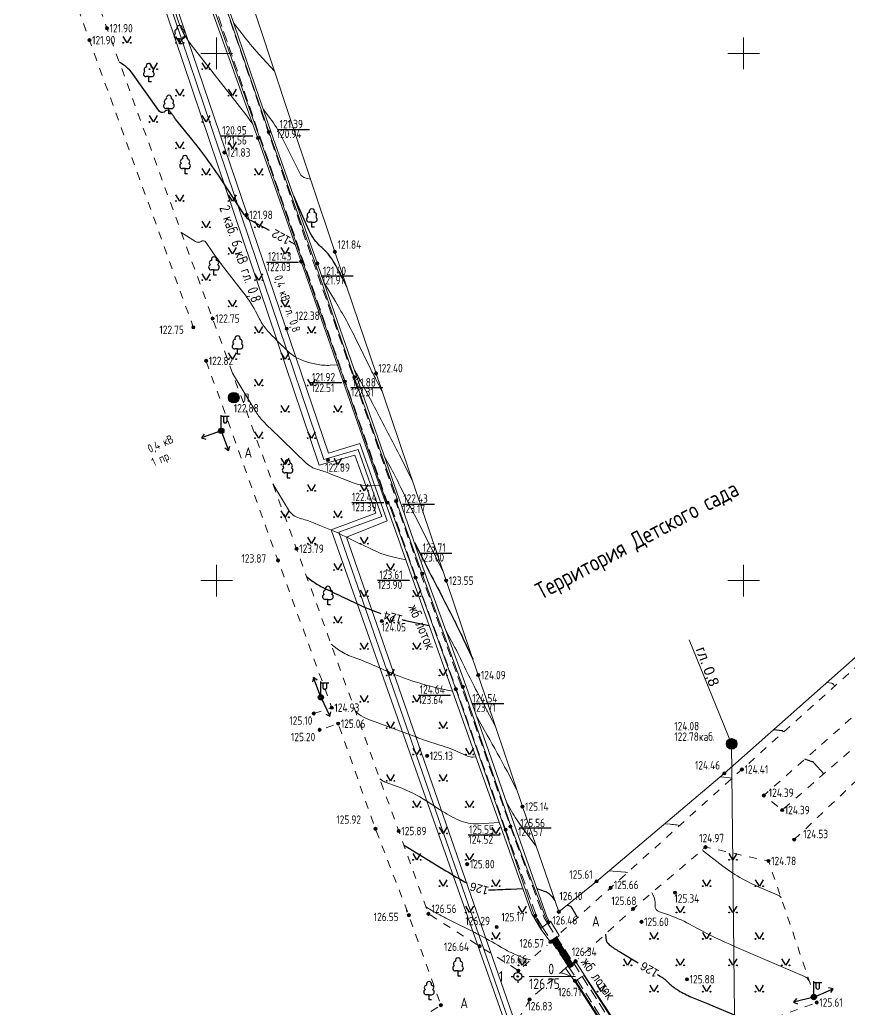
# Model space of a CAD drawing. Header units: metres. Extents: x 22515 to 24102, y 22346 to 22852.
# Drawn here: x 22598 to 22676.7, y 22409.3 to 22503.2 of the extents above; entities that cross this region are included whole.
import ezdxf

# ---------------------------------------------------------------- set-up
doc = ezdxf.new("R2010")
doc.units = ezdxf.units.M
doc.linetypes.add('g5_01_5x1_5', pattern=[3, 1.5, -1.5])
doc.linetypes.add('g5_02x1', pattern=[3, 2, -1])
for name, color, linetype in [('01_Геодезические пункты', 7, 'Continuous'), ('02_Сетка', 7, 'Continuous'), ('06_Инженерно-технические сооружения', 7, 'Continuous'), ('07_Объекты электропередачи', 7, 'Continuous'), ('10_Границы покрытий и угодий', 7, 'Continuous'), ('11_Гидрография', 7, 'Continuous'), ('13_Растительность', 7, 'Continuous'), ('14_Ограждения', 7, 'Continuous'), ('17_Топонимика', 7, 'Continuous'), ('19_Горизонтали', 7, 'Continuous'), ('35_Телефон', 7, 'Continuous'), ('37_Кабель низкого напряжения', 7, 'Continuous'), ('38_Кабели высокого напряжения', 7, 'Continuous'), ('44_Крышки колодцев', 7, 'Continuous'), ('45_Номера колодцев', 7, 'Continuous'), ('61_Отметки высоты поверхности', 7, 'Continuous')]:
    doc.layers.add(name, color=color, linetype=linetype)
doc.styles.add('LIKE11', font='bm431.shx')
doc.styles.add('LIKE32', font='peteri.shx')
doc.styles.add('LIKE36', font='pragmai.shx')
doc.styles.get("Standard").update_dxf_attribs({"font": 'GOST2304A.ttf', "height": 2})
doc.linetypes.add('g5_119_1', pattern='A,8,-2,[31,GUGK_2005.shx,S=0.2,R=0,X=0,Y=0],0.7,[31,GUGK_2005.shx,S=0.16,R=0,X=0,Y=0],6.6,[31,GUGK_2005.shx,S=0.16,R=180.000005,X=0,Y=0],0.7,[31,GUGK_2005.shx,S=0.2,R=180.000005,X=0,Y=0],-2', length=20)
doc.linetypes.add('g5_119_3', pattern='A,8,-2,[31,GUGK_2005.shx,S=0.2,R=0,X=0,Y=0],8,[31,GUGK_2005.shx,S=0.2,R=180.000005,X=0,Y=0],-2', length=20)
doc.linetypes.add('g5_133_t', pattern='A,4,[27,GUGK_2005.shx,S=0.8,R=0,X=0,Y=0],4,-2', length=10)
doc.linetypes.add('g5_474_1a', pattern='A,2,-0.5,[28,GUGK_2005.shx,S=2,R=0,X=0,Y=0],-0.5,2', length=5)

# ---------------------------------------------------------------- blocks, each defined once
blk = doc.blocks.new('g5_115_1')
at = {"color": 0, "flags": 128}
for points in [[(0, 0), (4, 0)], [(3.29, -0.5), (4, 0), (3.29, 0.5)]]:
    blk.add_lwpolyline(points, dxfattribs=at)
blk = doc.blocks.new('g5_416')
at = {"color": 0, "flags": 128}
blk.add_lwpolyline([(0.72, 1.2), (0, 0), (-0.72, 1.2)], dxfattribs=at)
at = {"color": 0}
for centre in [(-0.72, 0), (0.72, 0)]:
    blk.add_circle(centre, 0.075, dxfattribs=at)
blk = doc.blocks.new('g5_388_1')
at = {"color": 0, "flags": 128}
blk.add_lwpolyline([(0, 0.99), (0.51, 0.99, 0.798042), (0.73, 1.95, 0.636328), (0.46, 2.81, 0.533064), (0, 3.5, 0.533064), (-0.46, 2.81, 0.636328), (-0.73, 1.95, 0.798042), (-0.51, 0.99)], format="xyb", dxfattribs=at)
for points in [[(0, 0.99), (-0.51, 0.99)], [(0.5, 0), (0, 0), (0, 0.99)]]:
    blk.add_lwpolyline(points, dxfattribs=at)
at = {"style": 'LIKE11', "flags": 8}
for tag, p in [('Описание', (-14.19, 0.84)), ('Метрические данные', (1.49, 0.46))]:
    blk.add_attdef(tag, p, '', height=2, dxfattribs=at)
blk = doc.blocks.new('g5_110_1c')
h = blk.add_hatch(color=255)
edge = h.paths.add_edge_path()
edge.add_arc((0, 0), 0.425, 0, 360)
edge = h.paths.add_edge_path(flags=16)
edge.add_arc((0, 0), 0.195, 0, 360)
h = blk.add_hatch(color=0)
edge = h.paths.add_edge_path()
edge.add_arc((0, 0), 0.12, 0, 360)
at = {"color": 0}
for p, q in [((0, 0.5), (0, 3)), ((0, 2.75), (1.5, 2.75))]:
    blk.add_line(p, q, dxfattribs=at)
at = {"color": 0, "flags": 128}
blk.add_lwpolyline([(0.4, 2.75), (0.4, 1.86, 1.040016), (1.1, 1.86), (1.1, 2.75)], format="xyb", dxfattribs=at)
at = {"color": 0}
for radius in [0.5, 0.12]:
    blk.add_circle((0, 0), radius, dxfattribs=at)
blk = doc.blocks.new('g5_117')
h = blk.add_hatch(color=255)
h.paths.add_polyline_path([(-0.6, 0.7), (0.7, -0.6, 0.177899), (0.93, 0, 0.639215)])
h.paths.add_polyline_path([(-0.7, 0.6, 0.177899), (-0.93, 0, 0.639215), (0.6, -0.7)])
at = {"color": 0, "flags": 128}
blk.add_lwpolyline([(0.71, -0.71), (-0.71, 0.71)], dxfattribs=at)
at = {"color": 0}
blk.add_circle((0, 0), 1, dxfattribs=at)
at = {"style": 'LIKE11', "flags": 8}
for tag, p, height in [('Номер', (0, 1.7), 1.6), ('Текст', (1.78, -0.8), 2), ('Отметка кольца люка', (0, -2.8), 1.6), ('Отметка земли (возле него)', (0, -4.8), 1.6), ('Верх прокладки', (0, -6.8), 1.6), ('Низ прокладки', (0, -8.8), 1.6)]:
    blk.add_attdef(tag, p, '', height=height, dxfattribs=at)
blk = doc.blocks.new('g5_367_1')
at = {"color": 0, "flags": 128}
for points in [[(0, 0.99), (-0.51, 0.99)], [(0, 0.99), (0.51, 0.99)], [(0, 0), (0, 0.99)], [(0.5, 0), (0, 0)]]:
    blk.add_lwpolyline(points, dxfattribs=at)
at = {"color": 0}
for centre, start, end in [((-0.51, 1.49), 115.6346, 270), ((-0.39, 2.32), 97.9407, 227.8197), ((0, 3), 90, 202.242), ((0, 3), 337.758, 90), ((0.39, 2.32), 312.1804, 82.0594), ((0.51, 1.49), 270, 64.3654)]:
    blk.add_arc(centre, 0.5, start, end, dxfattribs=at)
at = {"style": 'LIKE11', "flags": 8}
for tag, p in [('Описание', (-14.23, 1.01)), ('Метрические данные', (1.4, 0.6))]:
    blk.add_attdef(tag, p, '', height=2, dxfattribs=at)
blk = doc.blocks.new('g5_005_1')
h = blk.add_hatch(color=255)
edge = h.paths.add_edge_path()
edge.add_arc((0, 0), 0.675, 0, 360.0002)
edge = h.paths.add_edge_path(flags=16)
edge.add_arc((0, 0), 0.2, 0, 360.0002)
at = {"color": 0}
for p, q in [((-1.25, 0), (-0.75, 0)), ((0, 1.25), (0, 0.75)), ((0.75, 0), (1.25, 0)), ((0, -0.75), (0, -1.25))]:
    blk.add_line(p, q, dxfattribs=at)
for radius in [0.75, 0.125]:
    blk.add_circle((0, 0), radius, dxfattribs=at)
at = {"lineweight": 20, "style": 'LIKE36', "flags": 8}
for tag, p in [('Номер пункта', (-20.11, -1)), ('Отметка центра и земли', (2.18, -1))]:
    blk.add_attdef(tag, p, '', height=2, dxfattribs=at)
blk = doc.blocks.new('g5_128a')
h = blk.add_hatch(color=255)
h.paths.add_polyline_path([(-0.325, 0.425), (-0.675, 0.425), (-0.675, -0.425), (-0.325, -0.425)])
h.paths.add_polyline_path([(0.175, 0.425), (-0.175, 0.425), (-0.175, -0.425), (0.175, -0.425)])
h.paths.add_polyline_path([(0.675, 0.425), (0.325, 0.425), (0.325, -0.425), (0.675, -0.425)])
at = {"color": 0, "flags": 128}
blk.add_lwpolyline([(-0.75, -0.5), (0.75, -0.5), (0.75, 0.5), (-0.75, 0.5)], close=True, dxfattribs=at)
for points in [[(-0.25, -0.5), (-0.25, 0.5)], [(0.25, -0.5), (0.25, 0.5)]]:
    blk.add_lwpolyline(points, dxfattribs=at)
blk = doc.blocks.new('g5_117sv')
h = blk.add_hatch(color=255)
h.paths.add_polyline_path([(-0.08, 0.92, 0.390634), (-0.93, 0, 0.11106), (-0.84, -0.4), (-0.08, 0.04)])
h.paths.add_polyline_path([(0.07, 0.04), (0.84, -0.4, 0.11106), (0.92, 0, 0.390634), (0.07, 0.92)])
h.paths.add_polyline_path([(-0.76, -0.53, 0.524447), (0.76, -0.53), (0, -0.09)])
at = {"color": 0, "flags": 128}
for points in [[(0, 1), (0, 0)], [(0, 0), (-0.87, -0.5)], [(0.87, -0.5), (0, 0)]]:
    blk.add_lwpolyline(points, dxfattribs=at)
at = {"color": 0}
blk.add_circle((0, 0), 1, dxfattribs=at)
at = {"style": 'LIKE11', "flags": 8}
for tag, p in [('Номер', (0, 1.7)), ('Отметка кольца люка', (0, -2.8)), ('Отметка земли (возле него)', (0, -4.8)), ('Верх прокладки', (0, -6.8)), ('Низ прокладки', (0, -8.8))]:
    blk.add_attdef(tag, p, '', height=1.6, dxfattribs=at)
blk = doc.blocks.new('g5_012')
at = {"color": 92, "linetype": 'ByBlock', "lineweight": -2}
for p, q in [((0, -3), (0, 3)), ((-3, 0), (3, 0))]:
    blk.add_line(p, q, dxfattribs=at)
blk = doc.blocks.new('g5_330')
at = {"linetype": 'ByBlock'}
blk.add_hatch(color=0, dxfattribs=at).paths.add_polyline_path([(-0.3, 0, 1), (0.3, 0, 1)])
at = {"color": 0, "linetype": 'ByBlock', "lineweight": -2}
blk.add_circle((0, 0), 0.3, dxfattribs=at)
at = {"color": 0, "linetype": 'ByBlock', "lineweight": 15, "flags": 12}
for tag, p in [('number', (-7.62, -0.8)), ('z', (0.5, -0.8))]:
    blk.add_attdef(tag, p, '', height=1.6, dxfattribs=at)

msp = doc.modelspace()

# ---------------------------------------------------------------- linework, layer by layer
at = {"layer": '01_Геодезические пункты', "color": 7, "lineweight": 20, "ltscale": 0.5, "flags": 128}
msp.add_lwpolyline([(22650.746, 22412.448), (22646.351, 22412.448)], dxfattribs=at)
at = {"layer": '06_Инженерно-технические сооружения', "color": 7, "linetype": 'Continuous', "lineweight": 20, "ltscale": 0.5, "flags": 128}
for points in [[(22647.416, 22416.98), (22646.599, 22418.379), (22640.783, 22434.712), (22632.774, 22457.204), (22626.598, 22474.858), (22620.645, 22491.871), (22611.654, 22516.875), (22611.687, 22517.854), (22612.096, 22518.59), (22613.063, 22518.717), (22613.886, 22518.963), (22620.115, 22520.769), (22624.681, 22522.281), (22628.544, 22523.466), (22630.393, 22524.059), (22632.834, 22525.019), (22635.124, 22525.814), (22638.26, 22526.796)], [(22638.26, 22526.796), (22635.103, 22525.781), (22632.89, 22524.975), (22630.409, 22524), (22628.509, 22523.361), (22624.712, 22522.207), (22620.226, 22520.791), (22614.264, 22518.976), (22612.291, 22518.196), (22611.856, 22517.432), (22612.151, 22516.503), (22613.139, 22513.605), (22620.823, 22491.883), (22624.858, 22480.216), (22628.859, 22468.866), (22632.882, 22457.247), (22633.045, 22457.325), (22635.568, 22450.275), (22639.387, 22439.691), (22644.132, 22426.136), (22646.727, 22418.503), (22647.5, 22417.026)], [(22633.872, 22457.592), (22629.753, 22469.295), (22626.015, 22480.207), (22621.629, 22492.549), (22617.365, 22504.944), (22614.375, 22513.731), (22615.706, 22518.156), (22624.906, 22521.073), (22635.554, 22524.436), (22637.778, 22525.147)], [(22637.724, 22524.937), (22635.674, 22524.197), (22623.646, 22520.426), (22619.763, 22519.159), (22615.975, 22517.995), (22614.562, 22513.726), (22617.585, 22504.975), (22621.875, 22492.516), (22626.043, 22480.665), (22629.963, 22469.397), (22634.047, 22457.658), (22636.46, 22450.722), (22640.327, 22440.049), (22644.971, 22426.79), (22648.02, 22418.084), (22648.263, 22417.626)], [(22633.722, 22457.536), (22633.872, 22457.592)], [(22648.168, 22417.566), (22647.897, 22418.056), (22644.708, 22426.432), (22640.058, 22439.911), (22636.208, 22450.645), (22633.722, 22457.536)], [(22648.168, 22417.566), (22648.263, 22417.626), (22648.358, 22417.685), (22649.191, 22416.321), (22649.084, 22416.196), (22648.555, 22415.795), (22648.364, 22415.703), (22647.57, 22416.763), (22647.416, 22416.98), (22647.5, 22417.026), (22648.168, 22417.566)], [(22650.905, 22412.119), (22650.736, 22412.023), (22650.67, 22411.977), (22649.785, 22413.213), (22650.033, 22413.41), (22650.651, 22413.817), (22650.757, 22413.885), (22651.865, 22412.166), (22651.562, 22412.535), (22651.392, 22412.433), (22650.905, 22412.119)], [(22650.67, 22411.977), (22653.025, 22408.321), (22652.726, 22408.312), (22653.506, 22407.042), (22653.651, 22407.494), (22653.803, 22407.207), (22656.459, 22403.082), (22657.182, 22401.819), (22657.266, 22401.773), (22656.375, 22400.799)], [(22650.736, 22412.023), (22653.087, 22408.386)], [(22657.225, 22403.863), (22654.298, 22408.307), (22651.562, 22412.535)], [(22658.906, 22403.526), (22658.033, 22402.579), (22658.035, 22402.643), (22657.298, 22403.859), (22654.369, 22408.321), (22651.865, 22412.166)]]:
    msp.add_lwpolyline(points, dxfattribs=at)
at = {"layer": '10_Границы покрытий и угодий', "color": 7, "linetype": 'g5_01_5x1_5', "lineweight": 20, "ltscale": 0.5, "flags": 128}
for points in [[(22639.803, 22531.476), (22639.628, 22531.574), (22633.14, 22529.225), (22622.998, 22525.535), (22614.938, 22522.61), (22603.987, 22518.701), (22600.946, 22517.559), (22606.287, 22502.392), (22616.309, 22474.853), (22624.276, 22453.021), (22633.968, 22426.235), (22636.781, 22418.384), (22641.649, 22415.311), (22645.315, 22412.996), (22648.058, 22415.414)], [(22598.011, 22511.662), (22600.373, 22512.981), (22604.624, 22501.261), (22614.478, 22474.026)], [(22625.901, 22437.384), (22627.617, 22437.939), (22622.515, 22451.905), (22615.693, 22470.837)], [(22711.026, 22466.263), (22699.128, 22456.593), (22686.96, 22445.827), (22668.615, 22429.604), (22670.353, 22428.227), (22688.595, 22444.069), (22700.503, 22454.852), (22707.532, 22460.953), (22711.823, 22463.004), (22712.405, 22463.067)], [(22671.499, 22425.425), (22681.796, 22435.2), (22685.835, 22437.282), (22690.621, 22442.769), (22703.26, 22455.05), (22708.084, 22459.481), (22712.502, 22461.698), (22712.93, 22461.617)], [(22649.344, 22416.597), (22654.074, 22420.854), (22666.535, 22432.081), (22684.854, 22448.506), (22693.929, 22456.629)], [(22633.23, 22406.718), (22637.967, 22409.716), (22634.928, 22418.253), (22633.597, 22421.694), (22631.76, 22426.446), (22628.224, 22436.424), (22626.464, 22435.838)], [(22658.906, 22403.526), (22661.02, 22405.197), (22664.662, 22406.695), (22673.632, 22409.973), (22669.063, 22423.398), (22663.074, 22424.708), (22656.218, 22418.85), (22651.027, 22414.122)], [(22649.785, 22413.213), (22646.386, 22410.262), (22642.381, 22402.926)]]:
    msp.add_lwpolyline(points, dxfattribs=at)
at = {"layer": '11_Гидрография', "color": 92, "linetype": 'g5_02x1', "lineweight": 20, "ltscale": 0.5, "flags": 128}
for points in [[(22644.115, 22426.365), (22639.494, 22439.527), (22635.585, 22450.317), (22633.107, 22457.427), (22632.91, 22457.379), (22628.903, 22468.862), (22624.909, 22480.315), (22620.815, 22492.058), (22616.419, 22504.788), (22613.494, 22513.251), (22612.046, 22517.415), (22612.457, 22518.056), (22614.289, 22518.713), (22620.215, 22520.622), (22624.027, 22521.795), (22628.597, 22523.184), (22630.465, 22523.796), (22633.06, 22524.774), (22634.882, 22525.439), (22638.197, 22526.624)], [(22637.737, 22525.145), (22635.497, 22524.446), (22624.307, 22520.922), (22620.374, 22519.725), (22615.691, 22518.167), (22614.313, 22513.72), (22617.343, 22504.966), (22621.684, 22492.29), (22625.732, 22480.599), (22629.677, 22469.269), (22633.751, 22457.66), (22633.64, 22457.624), (22636.073, 22450.633), (22640.053, 22439.597), (22644.562, 22426.668), (22647.777, 22417.99), (22648.075, 22417.494)], [(22644.115, 22426.365), (22647.012, 22418.288), (22646.941, 22418.195), (22647.576, 22417.158)], [(22648.075, 22417.494), (22651.392, 22412.433)], [(22647.576, 22417.158), (22650.905, 22412.119)], [(22650.905, 22412.119), (22653.244, 22408.453), (22653.898, 22407.537), (22656.566, 22403.313)], [(22651.392, 22412.433), (22653.982, 22408.333), (22657.068, 22403.717)]]:
    msp.add_lwpolyline(points, dxfattribs=at)
at = {"layer": '14_Ограждения', "color": 7, "linetype": 'g5_474_1a', "lineweight": 20, "ltscale": 0.5, "flags": 128}
msp.add_lwpolyline([(22635.734, 22521.901), (22634.025, 22520.707), (22623.392, 22517.118), (22616.412, 22515.738), (22623.581, 22494.103), (22627.909, 22481.187), (22631.814, 22469.632), (22638.473, 22449.99), (22641.515, 22441.031), (22645.709, 22428.553), (22649.158, 22418.57), (22652.736, 22421.462), (22664.864, 22431.703), (22692.741, 22456.396), (22693.403, 22458.204)], dxfattribs=at)
at = {"layer": '19_Горизонтали', "color": 32, "linetype": 'Continuous', "lineweight": 20, "ltscale": 0.5, "flags": 128}
for points, elevation in [([(22620.136, 22493.286), (22619.948, 22493.55, 0.010562), (22619.559, 22494.068), (22614.272, 22500.823, -0.104314), (22612.823, 22503.776)], 121.5), ([(22618.296, 22502.911), (22619.075, 22501.886, 0.023398), (22620.725, 22499.913), (22622.179, 22498.332)], 121), ([(22625.6, 22488.076), (22625.184, 22488.164, -0.229255), (22624.578, 22488.633), (22622.871, 22492.065, 0.047132), (22621.766, 22493.844), (22621.13, 22494.682)], 121.5), ([(22628.139, 22470.452), (22627.478, 22470.417, -0.066319), (22626.17, 22470.522), (22625.541, 22470.658, -0.142785), (22623.337, 22471.851), (22622.47, 22472.709, -0.014417), (22621.53, 22473.693), (22621.53, 22473.693, -0.066542), (22620.768, 22474.806), (22620.53, 22475.277, 0.049514), (22619.239, 22477.307), (22617.899, 22479.014, -0.013749), (22616.261, 22481.224), (22615.656, 22482.09, 0.413768), (22615.211, 22482.169), (22615.211, 22482.169, -0.30378), (22614.68, 22482.158), (22613.336, 22483.021)], 122.5), ([(22626.882, 22478.253), (22627.962, 22476.465, -0.022076), (22629.961, 22472.802), (22631.325, 22470.017, 0.009374), (22631.753, 22469.184), (22631.764, 22469.164, -0.00648), (22632.174, 22468.374), (22632.375, 22467.977)], 122.5), ([(22629.742, 22470.033), (22629.819, 22469.905, -0.022076), (22629.963, 22469.642), (22629.986, 22469.594, 0.009374), (22630.172, 22469.233), (22631.506, 22466.749, -0.00648), (22634.035, 22461.89), (22635.267, 22459.444)], 123), ([(22618.203, 22469.663), (22620.372, 22466.076, 0.046133), (22621.009, 22465.214), (22621.009, 22465.214, 0.019563), (22621.756, 22464.441), (22625.192, 22461.148, 0.124863), (22626.267, 22460.538), (22626.267, 22460.538, -0.026953), (22627.474, 22460.137), (22629.736, 22459.247, 0.107258), (22631.316, 22458.989), (22632.134, 22459.032)], 123), ([(22632.602, 22461.813), (22633.115, 22460.857, -0.00648), (22634.118, 22458.931), (22638.16, 22450.912)], 123.5), ([(22622.037, 22459.157), (22623.523, 22456.7, 0.192197), (22624.561, 22455.915), (22624.561, 22455.915, -0.026954), (22625.888, 22455.474), (22626.499, 22455.234, -0.020691), (22628.978, 22454.137), (22629.524, 22453.868, 0.005127), (22631.57, 22452.886), (22631.653, 22452.847, 0.056584), (22633.618, 22452.187), (22634.638, 22451.968)], 123.5), ([(22638.389, 22445.397), (22639.308, 22443.639, -0.009703), (22640.352, 22441.543), (22640.352, 22441.543, 0.011292), (22641.403, 22439.451), (22643.155, 22436.152)], 124.5), ([(22639.078, 22439.5), (22638, 22439.731, -0.022437), (22635.87, 22440.289), (22635.543, 22440.39, -0.029431), (22632.843, 22441.406), (22631.812, 22441.864, 0.016618), (22629.745, 22442.703), (22629.381, 22442.837, -0.076756), (22628.123, 22443.532), (22627.548, 22443.977)], 124.5), ([(22675.335, 22439.971), (22675.25, 22440.109, 0.22588), (22675.004, 22440.268), (22674.599, 22440.32)], 123.5), ([(22641.298, 22433.266), (22641.02, 22433.25, -0.120691), (22640.489, 22433.349), (22639.8, 22433.66, 0.030816), (22637.869, 22434.392), (22636.511, 22434.814, -0.029431), (22635.791, 22435.085), (22635.791, 22435.085, 0.016619), (22635.077, 22435.374), (22631.032, 22436.861, -0.076756), (22630.227, 22437.306), (22629.859, 22437.591)], 125), ([(22641.323, 22437.204), (22642.377, 22435.329, -0.006004), (22644.246, 22431.909), (22645.159, 22430.187)], 125), ([(22632.17, 22431.204), (22632.331, 22431.079, 0.076754), (22632.683, 22430.884), (22633.923, 22430.429, -0.05641), (22636.631, 22429.071), (22637.945, 22428.215, 0.038367), (22639.669, 22427.271), (22639.669, 22427.271, 0.120694), (22641.551, 22426.921), (22643.518, 22427.032)], 125.5), ([(22664.484, 22431.382), (22664.511, 22431.38, -0.008882), (22664.567, 22431.373), (22665.602, 22431.241)], 124.5), ([(22644.2, 22428.99), (22644.685, 22428.127, 0.032259), (22645.761, 22426.472), (22647.002, 22424.809)], 125.5), ([(22659.206, 22426.926), (22659.732, 22426.877, -0.008859), (22660.339, 22426.81), (22660.641, 22426.771)], 125), ([(22662.795, 22424.47), (22662.821, 22424.419, 0.108647), (22662.892, 22424.334), (22664.739, 22422.901, 0.040739), (22666.57, 22421.705), (22666.57, 22421.705, 0.022553), (22668.542, 22420.748), (22670.099, 22420.077, -0.175293), (22670.218, 22419.965), (22670.257, 22419.888)], 125), ([(22653.928, 22422.469), (22655.458, 22422.328, -0.008871), (22655.607, 22422.312), (22655.681, 22422.302)], 125.5), ([(22657.987, 22420.362), (22658.164, 22420.019, -0.143425), (22658.306, 22419.293), (22658.297, 22419.195, 0.349865), (22658.713, 22418.562), (22659.388, 22418.341, -0.045187), (22661.573, 22417.399), (22662.268, 22417.023, 0.022553), (22665.836, 22415.29), (22672.488, 22412.424, -0.17529), (22672.88, 22412.056), (22673.01, 22411.801)], 125.5), ([(22646.482, 22414.025), (22646.22, 22414.079, -0.048098), (22645.712, 22414.236), (22645.199, 22414.45, -0.034825), (22643.732, 22415.186), (22643.367, 22415.402, 0.017302), (22641.18, 22416.597), (22638.707, 22417.84, -0.01072), (22637.599, 22418.426), (22637.312, 22418.586, -0.010697), (22636.798, 22418.887), (22636.544, 22419.043)], 126.5), ([(22650.334, 22412.446), (22649.791, 22412.671, 0.053112), (22649.47, 22412.766), (22649.305, 22412.796)], 126.5)]:
    msp.add_lwpolyline(points, format="xyb", dxfattribs=dict(at, elevation=elevation))
at = {"layer": '19_Горизонтали', "color": 32, "linetype": 'Continuous', "lineweight": 30, "ltscale": 0.5, "flags": 128}
for points, elevation in [([(22621.709, 22483.192), (22619.999, 22484.119, 0.061702), (22619.801, 22484.197), (22619.801, 22484.197, -0.165183), (22619.631, 22484.308), (22619.575, 22484.379, -0.013753), (22619.339, 22484.697), (22619.318, 22484.728, -0.007912), (22619.055, 22485.117), (22617.411, 22487.633, 0.024592), (22614.338, 22491.865), (22612.801, 22493.778, -0.022355), (22612.607, 22494.042), (22612.607, 22494.042, 0.016087), (22612.417, 22494.308), (22612.293, 22494.471, 0.183247), (22612.075, 22494.606), (22612.075, 22494.606, 0.217618), (22611.831, 22494.548), (22611.698, 22494.444, -0.425592), (22611.276, 22494.504), (22608.604, 22498.21, 0.094125), (22607.886, 22498.891), (22607.462, 22499.164)], 122), ([(22629.038, 22477.845), (22628.559, 22478.823, 0.022076), (22627.753, 22480.3), (22627.753, 22480.3, 0.076597), (22626.684, 22481.578), (22626.59, 22481.661, -0.107798), (22625.468, 22483.185), (22624.003, 22486.466)], 122), ([(22635.461, 22453.593), (22636.244, 22452.055, 0.002779), (22637.826, 22448.987), (22638.108, 22448.447, -0.009703), (22640.061, 22444.528), (22640.999, 22442.549)], 124), ([(22625.237, 22450.364), (22625.703, 22450.003, 0.050236), (22626.698, 22449.382), (22627.027, 22449.22, 0.005127), (22628.751, 22448.392), (22630.319, 22447.66, 0.026143), (22632.268, 22446.87, 0.026143)], 124), ([(22634.271, 22446.292, 0.004483), (22634.624, 22446.213), (22636.858, 22445.734)], 124), ([(22670.478, 22435.617), (22670.44, 22435.679, 0.22588), (22670.33, 22435.75), (22669.55, 22435.851)], 124), ([(22674.303, 22431.658), (22673.381, 22432.687, -0.084594), (22673.34, 22432.753), (22673.34, 22432.753, 0.293529), (22673.286, 22432.791), (22673.281, 22432.791, -0.073142), (22673.196, 22432.806), (22672.503, 22433.042)], 124), ([(22634.436, 22424.928), (22638.428, 22422.474, 0.010241), (22640.457, 22421.283, 0.010241)], 126), ([(22642.493, 22420.655, 0.008374), (22642.615, 22420.656), (22642.615, 22420.656, 0.008548), (22644.6, 22420.734), (22645.737, 22420.798)], 126), ([(22647.078, 22420.776), (22647.78, 22420.547, -0.154906), (22648.504, 22420.027), (22648.783, 22419.653)], 126), ([(22650.926, 22418.022), (22650.422, 22418.933, 0.223159), (22650.122, 22419.149), (22649.921, 22419.187)], 126), ([(22653.601, 22416.467), (22653.627, 22416.065, 0.221582), (22653.978, 22415.424), (22654.093, 22415.339, 0.023866), (22655.002, 22414.736), (22656.689, 22413.728)], 126), ([(22658.517, 22412.635), (22658.776, 22412.48, -0.067044), (22659.608, 22411.818), (22659.608, 22411.818, 0.068208), (22660.441, 22411.158), (22660.661, 22411.028, 0.039572), (22661.902, 22410.421), (22661.902, 22410.421, -0.005148), (22663.185, 22409.899), (22667.596, 22408.053, -0.208771), (22667.723, 22407.921), (22667.758, 22407.826)], 126)]:
    msp.add_lwpolyline(points, format="xyb", dxfattribs=dict(at, elevation=elevation))
at = {"layer": '19_Горизонтали', "color": 32, "linetype": 'Continuous', "lineweight": 30, "ltscale": 0.5, "elevation": 122, "flags": 128}
msp.add_lwpolyline([(22624.144, 22481.871), (22623.581, 22482.177)], dxfattribs=at)
at = {"layer": '19_Горизонтали', "color": 32, "linetype": 'Continuous', "lineweight": 20, "ltscale": 0.5, "elevation": 126.5, "flags": 128}
msp.add_lwpolyline([(22634.662, 22418.941), (22634.744, 22418.551)], dxfattribs=at)
at = {"layer": '35_Телефон', "color": 6, "linetype": 'g5_133_t', "lineweight": 20, "ltscale": 0.5, "flags": 128}
msp.add_lwpolyline([(22670.71, 22384.31), (22665.934, 22400.394), (22665.56, 22434.505), (22661.53, 22444.362)], dxfattribs=at)
at = {"layer": '37_Кабель низкого напряжения', "color": 1, "linetype": 'g5_119_3', "lineweight": 20, "ltscale": 0.5, "flags": 128}
msp.add_lwpolyline([(22694.168, 22565.509), (22677.911, 22532.283), (22652.703, 22543.911), (22645.878, 22530.871), (22607.686, 22519.718), (22627.32, 22462.068), (22630.288, 22462.989), (22632.887, 22455.666), (22629.009, 22454.119), (22652.075, 22387.754)], dxfattribs=at)
at = {"layer": '38_Кабели высокого напряжения', "color": 1, "linetype": 'g5_119_1', "lineweight": 20, "ltscale": 0.5, "flags": 128}
for points in [[(22650.231, 22390.566), (22627.562, 22454.812), (22631.79, 22456.392), (22629.798, 22461.884), (22626.42, 22460.936), (22606.333, 22520.425), (22644.951, 22531.909), (22652.168, 22545.511), (22677.562, 22533.774), (22692.599, 22565.087), (22651.333, 22588.6)], [(22652.1, 22588.557), (22693.378, 22565.221), (22677.81, 22533.051), (22652.452, 22544.721), (22645.386, 22531.358), (22606.986, 22520.196), (22626.877, 22461.47), (22630.129, 22462.442), (22632.356, 22456.068), (22628.285, 22454.583), (22650.504, 22390.737)]]:
    msp.add_lwpolyline(points, dxfattribs=at)
at = {"layer": '61_Отметки высоты поверхности'}
for p, q in [((22622.473, 22492.798), (22625.509, 22492.796)), ((22617.097, 22492.173), (22620.133, 22492.171)), ((22621.438, 22480.192), (22624.474, 22480.19)), ((22626.598, 22478.893), (22629.634, 22478.891)), ((22625.523, 22468.771), (22628.559, 22468.77)), ((22629.414, 22468.298), (22632.45, 22468.296)), ((22629.513, 22457.403), (22632.549, 22457.402)), ((22634.32, 22457.237), (22637.356, 22457.236)), ((22635.989, 22452.611), (22639.025, 22452.61)), ((22631.95, 22450.021), (22634.986, 22450.019)), ((22635.86, 22439.14), (22638.896, 22439.138)), ((22640.92, 22438.337), (22643.956, 22438.335)), ((22640.548, 22425.867), (22643.584, 22425.866)), ((22645.409, 22426.539), (22648.445, 22426.537))]:
    msp.add_line(p, q, dxfattribs=at)

# ---------------------------------------------------------------- block references
at = {"layer": '01_Геодезические пункты', "color": 7, "linetype": 'Continuous', "lineweight": 20, "xscale": 0.5, "yscale": 0.5, "zscale": 0.5}
msp.add_blockref('g5_005_1', (22645.263, 22412.448, 126.747), dxfattribs=at)
at = {"layer": '02_Сетка', "color": 92, "linetype": 'Continuous', "lineweight": 15, "ltscale": 0.5, "xscale": 0.5, "yscale": 0.5}
for p in [(22616.69, 22500), (22666.69, 22500), (22616.69, 22450), (22666.69, 22450)]:
    msp.add_blockref('g5_012', p, dxfattribs=at)
at = {"layer": '07_Объекты электропередачи', "color": 7, "linetype": 'Continuous', "lineweight": 20, "xscale": 0.5, "yscale": 0.5, "zscale": 0.5}
for p in [(22617.128, 22464.202, 122.987), (22617.128, 22464.202, 124.959), (22626.583, 22438.925, 124.959), (22673.358, 22410.486, 125.618)]:
    msp.add_blockref('g5_110_1c', p, dxfattribs=at)
for p, rotation in [((22617.128, 22464.202), 199.6486014396287), ((22617.128, 22464.202), 290.5085998926924), ((22626.583, 22438.925), 110.5085880535469), ((22626.583, 22438.925), 295.4389036431744), ((22673.358, 22410.486), 23.43909016529376), ((22673.358, 22410.486), 193.8059483405731)]:
    msp.add_blockref('g5_115_1', p, dxfattribs=dict(at, rotation=rotation))
at = {"layer": '13_Растительность', "color": 92, "linetype": 'Continuous', "lineweight": 20, "xscale": 0.5, "yscale": 0.5, "zscale": 0.5}
for name, p in [('g5_388_1', (22613.168, 22500.906, 121.602)), ('g5_388_1', (22610.255, 22497.304, 121.857)), ('g5_388_1', (22612.164, 22494.278, 122.019)), ('g5_388_1', (22613.691, 22488.583, 122.266)), ('g5_388_1', (22625.729, 22483.514, 121.738)), ('g5_388_1', (22616.44, 22478.969, 122.627)), ('g5_388_1', (22618.68, 22471.47, 122.794)), ('g5_388_1', (22623.429, 22459.707, 123.158)), ('g5_388_1', (22627.253, 22447.71, 124.119)), ('g5_367_1', (22639.599, 22412.471, 126.961)), ('g5_367_1', (22636.843, 22410.209, 127.264))]:
    msp.add_blockref(name, p, dxfattribs=at)
at = {"layer": '13_Растительность', "color": 92, "linetype": 'Continuous', "lineweight": 20, "ltscale": 0.5, "xscale": 0.5, "yscale": 0.5}
for p in [(22608.19, 22501), (22613.19, 22501), (22610.69, 22498.5), (22615.69, 22498.5), (22613.19, 22496), (22618.19, 22496), (22610.69, 22493.5), (22615.69, 22493.5), (22613.19, 22491), (22618.19, 22491), (22615.69, 22488.5), (22620.69, 22488.5), (22613.19, 22486), (22618.19, 22486), (22615.69, 22483.5), (22620.69, 22483.5), (22618.19, 22481), (22623.19, 22481), (22615.69, 22478.5), (22620.69, 22478.5), (22618.19, 22476), (22623.19, 22476), (22620.69, 22473.5), (22625.69, 22473.5), (22618.19, 22471), (22623.19, 22471), (22620.69, 22468.5), (22625.69, 22468.5), (22623.19, 22466), (22628.19, 22466), (22620.69, 22463.5), (22625.69, 22463.5), (22623.19, 22461), (22628.19, 22461), (22625.69, 22458.5), (22630.69, 22458.5), (22623.19, 22456), (22628.19, 22456), (22625.69, 22453.5), (22630.69, 22453.5), (22628.19, 22451), (22633.19, 22451), (22630.69, 22448.5), (22635.69, 22448.5), (22628.19, 22446), (22633.19, 22446), (22630.69, 22443.5), (22635.69, 22443.5), (22633.19, 22441), (22638.19, 22441), (22630.69, 22438.5), (22635.69, 22438.5), (22633.19, 22436), (22638.19, 22436), (22635.69, 22433.5), (22640.69, 22433.5), (22633.19, 22431), (22638.19, 22431), (22635.69, 22428.5), (22640.69, 22428.5), (22638.19, 22426), (22643.19, 22426), (22635.69, 22423.5), (22640.69, 22423.5), (22665.69, 22423.5), (22638.19, 22421), (22643.19, 22421), (22663.19, 22421), (22668.19, 22421), (22640.69, 22418.5), (22645.69, 22418.5), (22660.69, 22418.5), (22665.69, 22418.5), (22643.19, 22416), (22658.19, 22416), (22663.19, 22416), (22668.19, 22416), (22645.69, 22413.5), (22655.69, 22413.5), (22660.69, 22413.5), (22665.69, 22413.5), (22670.69, 22413.5), (22653.19, 22411), (22658.19, 22411), (22663.19, 22411), (22668.19, 22411)]:
    msp.add_blockref('g5_416', p, dxfattribs=at)
at = {"layer": '44_Крышки колодцев', "color": 7, "linetype": 'Continuous', "lineweight": 20, "xscale": 0.5, "yscale": 0.5, "zscale": 0.5}
for name, p in [('g5_117', (22618.317, 22467.343, 122.885)), ('g5_117sv', (22665.56, 22434.505, 124.08))]:
    msp.add_blockref(name, p, dxfattribs=at)
at = {"layer": '44_Крышки колодцев', "color": 7, "linetype": 'Continuous', "lineweight": 20, "xscale": 0.5, "yscale": 0.5, "zscale": 0.5, "rotation": 302.8740836491102}
for p in [(22648.902, 22415.688), (22649.323, 22415.053), (22649.73, 22414.397), (22650.144, 22413.704)]:
    msp.add_blockref('g5_128a', p, dxfattribs=at)
at = {"layer": '61_Отметки высоты поверхности', "color": 7, "linetype": 'Continuous', "lineweight": 20, "xscale": 0.5, "yscale": 0.5, "zscale": 0.5}
for p in [(22606.287, 22502.392, 121.9), (22604.624, 22501.261, 121.897), (22621.629, 22492.549, 121.394), (22620.608, 22491.976), (22617.424, 22490.609, 121.832), (22619.535, 22484.686, 121.983), (22627.909, 22481.187, 121.836), (22624.711, 22480.249), (22626.25, 22480.07), (22616.309, 22474.853, 122.753), (22614.478, 22474.026, 122.749), (22623.336, 22473.888, 122.38), (22615.693, 22470.837, 122.822), (22628.859, 22468.866, 122.511), (22629.753, 22469.295, 122.313), (22631.814, 22469.632, 122.403), (22627.257, 22461.428, 122.886), (22633.722, 22457.536, 123.173), (22632.91, 22457.379, 122.437), (22624.276, 22453.021, 123.792), (22622.515, 22451.905, 123.867), (22635.568, 22450.275, 123.905), (22636.208, 22450.645, 123.708), (22638.473, 22449.99, 123.554), (22632.37, 22446.155, 124.047), (22641.515, 22441.031, 124.091), (22639.387, 22439.691, 124.644), (22640.058, 22439.911, 124.538), (22627.617, 22437.939, 124.928), (22625.901, 22437.384, 125.096), (22628.224, 22436.424, 125.055), (22626.464, 22435.838, 125.203), (22636.666, 22433.373, 125.132), (22664.864, 22431.703, 124.464), (22666.535, 22432.081, 124.406), (22668.615, 22429.604, 124.394), (22645.709, 22428.553, 125.137), (22670.353, 22428.227, 124.392), (22644.562, 22426.668, 124.574), (22631.76, 22426.446, 125.922), (22633.968, 22426.235, 125.889), (22644.115, 22426.365, 124.517), (22663.074, 22424.708, 124.971), (22671.499, 22425.425, 124.529), (22640.464, 22423.095, 125.796), (22669.063, 22423.398, 124.783), (22652.736, 22421.462, 125.613), (22654.074, 22420.854, 125.662), (22660.189, 22420.396, 125.34), (22634.928, 22418.253, 126.553), (22636.781, 22418.384, 126.556), (22646.941, 22418.195, 125.173), (22649.158, 22418.57, 126.105), (22656.218, 22418.85, 125.684), (22648.168, 22417.566, 126.308), (22657.007, 22417.629, 125.603), (22643.27, 22417.135, 126.29), (22641.649, 22415.311, 126.639), (22648.364, 22415.703, 126.266), (22650.751, 22413.851, 126.622), (22650.757, 22413.885, 126.329), (22645.315, 22412.996, 126.657), (22650.678, 22412.029, 126.711), (22661.323, 22412.175, 125.882), (22637.967, 22409.716, 127.096), (22646.386, 22410.262, 126.828), (22673.632, 22409.973, 125.613)]:
    msp.add_blockref('g5_330', p, dxfattribs=at)

# ---------------------------------------------------------------- texts
at = {"layer": '01_Геодезические пункты', "color": 7, "linetype": 'Continuous', "lineweight": 20, "ltscale": 0.5}
for s, p in [('0', (22648.161, 22412.648)), ('1', (22643.476, 22411.948)), ('126.75', (22646.337, 22411.248))]:
    msp.add_text(s, height=1, dxfattribs=at).set_placement(p)
at = {"layer": '07_Объекты электропередачи', "color": 7, "linetype": 'Continuous', "lineweight": 15}
for s, p in [('0,4 кВ', (22610.363, 22462.088)), ('1 пр.', (22610.738, 22460.813))]:
    msp.add_text(s, height=0.8, rotation=24.35796, dxfattribs=at).set_placement(p)
at = {"layer": '10_Границы покрытий и угодий', "color": 7, "linetype": 'Continuous', "lineweight": 15}
for p in [(22619.334, 22461.648), (22652.31, 22417.178), (22639.822, 22409.433)]:
    msp.add_text('А', height=1, dxfattribs=at).set_placement(p)
at = {"layer": '11_Гидрография', "color": 7, "linetype": 'Continuous', "lineweight": 15}
for rotation, p in [(292.88103, (22634.858, 22447.462)), (305.471, (22651.209, 22413.782))]:
    msp.add_text('жб лоток', height=1, rotation=rotation, dxfattribs=at).set_placement(p)
at = {"layer": '17_Топонимика', "color": 7, "linetype": 'Continuous', "lineweight": 15}
msp.add_text('Территория Детского сада', height=1.6, rotation=27.92743, dxfattribs=at).set_placement((22647.501, 22448.162))
at = {"layer": '19_Горизонтали', "color": 32, "linetype": 'Continuous', "lineweight": 15, "style": 'LIKE36'}
for s, rotation, p in [('122', 151.5232, (22623.782, 22482.523)), ('124', 164.6638, (22634.384, 22446.661)), ('126', 164.54846, (22642.578, 22420.922)), ('126', 149.14181, (22658.732, 22412.973))]:
    msp.add_text(s, height=0.8, rotation=rotation, dxfattribs=at).set_placement(p)
at = {"layer": '35_Телефон', "color": 6, "linetype": 'Continuous', "lineweight": 15, "style": 'LIKE32'}
msp.add_text('гл. 0,8', height=1, rotation=290.31271, dxfattribs=at).set_placement((22662.141, 22443.485))
at = {"layer": '37_Кабель низкого напряжения', "color": 1, "linetype": 'Continuous', "lineweight": 15}
msp.add_text('0,4 кВ гл. 0,8', height=0.8, rotation=288.62874, dxfattribs=at).set_placement((22622.131, 22478.801))
at = {"layer": '38_Кабели высокого напряжения', "color": 1, "linetype": 'Continuous', "lineweight": 15}
msp.add_text('2 каб. 6 кВ гл. 0,8', height=1, rotation=288.75045, dxfattribs=at).set_placement((22616.937, 22485.39))
at = {"layer": '45_Номера колодцев', "color": 7, "linetype": 'Continuous', "lineweight": 15, "ltscale": 0.5}
for s, p in [('Л', (22619.205, 22466.942)), ('122.88', (22618.317, 22465.943)), ('124.08', (22660.119, 22435.791)), ('122.78каб.', (22660.119, 22434.791))]:
    msp.add_text(s, height=0.8, dxfattribs=at).set_placement(p)
at = {"layer": '61_Отметки высоты поверхности', "color": 7, "linetype": 'Continuous', "lineweight": 15, "ltscale": 0.5}
for s, p in [('121.90', (22606.537, 22501.992)), ('121.90', (22604.874, 22500.861)), ('121.39', (22622.676, 22492.901)), ('120.95', (22617.214, 22492.308)), ('120.94', (22622.386, 22491.979)), ('121.56', (22617.345, 22491.357)), ('121.83', (22617.674, 22490.209)), ('121.98', (22619.785, 22484.286)), ('121.84', (22628.167, 22481.468)), ('121.43', (22621.567, 22480.358)), ('122.03', (22621.435, 22479.346)), ('121.40', (22626.769, 22478.981)), ('121.91', (22626.69, 22478.085)), ('122.38', (22624.144, 22474.721)), ('122.75', (22616.559, 22474.453)), ('122.75', (22611.263, 22473.39)), ('122.82', (22615.943, 22470.437)), ('122.40', (22632.03, 22469.744)), ('121.92', (22625.743, 22468.896)), ('121.88', (22629.56, 22468.4)), ('122.51', (22625.683, 22467.886)), ('122.31', (22629.425, 22467.477)), ('122.89', (22626.989, 22460.318)), ('122.44', (22629.532, 22457.53)), ('122.43', (22634.4, 22457.374)), ('123.39', (22629.532, 22456.569)), ('123.17', (22634.301, 22456.393)), ('123.79', (22624.526, 22452.621)), ('123.71', (22636.242, 22452.727)), ('123.87', (22619.046, 22451.697)), ('123.00', (22635.989, 22451.792)), ('123.61', (22632.136, 22450.151)), ('123.55', (22638.723, 22449.59)), ('123.90', (22631.979, 22449.187)), ('124.05', (22632.317, 22445.167)), ('124.09', (22641.765, 22440.631)), ('124.64', (22635.956, 22439.264)), ('123.64', (22635.836, 22438.28)), ('124.54', (22640.943, 22438.432)), ('124.93', (22627.867, 22437.539)), ('123.71', (22640.995, 22437.547)), ('125.10', (22623.587, 22436.313)), ('125.06', (22628.474, 22436.024)), ('125.20', (22623.745, 22434.754)), ('125.13', (22636.916, 22432.973)), ('124.46', (22662.079, 22432.072)), ('124.41', (22666.785, 22431.681)), ('124.39', (22669.084, 22429.474)), ('125.14', (22645.959, 22428.153)), ('124.39', (22670.603, 22427.827)), ('125.92', (22628.051, 22426.92)), ('125.55', (22640.645, 22425.977)), ('125.56', (22645.498, 22426.604)), ('125.89', (22634.218, 22425.835)), ('124.52', (22640.578, 22425.033)), ('124.57', (22645.29, 22425.764)), ('124.97', (22662.479, 22425.171)), ('124.53', (22672.354, 22425.557)), ('125.80', (22640.714, 22422.695)), ('124.78', (22669.313, 22422.998)), ('125.61', (22650.154, 22421.714)), ('125.66', (22654.378, 22420.724)), ('126.10', (22649.22, 22419.675)), ('125.34', (22660.131, 22419.442)), ('126.56', (22637.093, 22418.466)), ('125.68', (22654.155, 22419.219)), ('126.55', (22631.597, 22417.689)), ('125.17', (22643.714, 22417.667)), ('126.29', (22640.298, 22417.305)), ('126.46', (22648.543, 22417.367)), ('125.60', (22657.257, 22417.229)), ('126.64', (22638.269, 22414.862)), ('126.57', (22645.427, 22415.185)), ('126.34', (22650.393, 22414.387)), ('126.66', (22643.789, 22413.672)), ('125.88', (22661.573, 22411.775)), ('126.71', (22649.094, 22410.566)), ('126.83', (22646.176, 22409.215)), ('125.61', (22673.882, 22409.573))]:
    msp.add_text(s, height=0.8, dxfattribs=at).set_placement(p)

doc.saveas('drawing.dxf')
